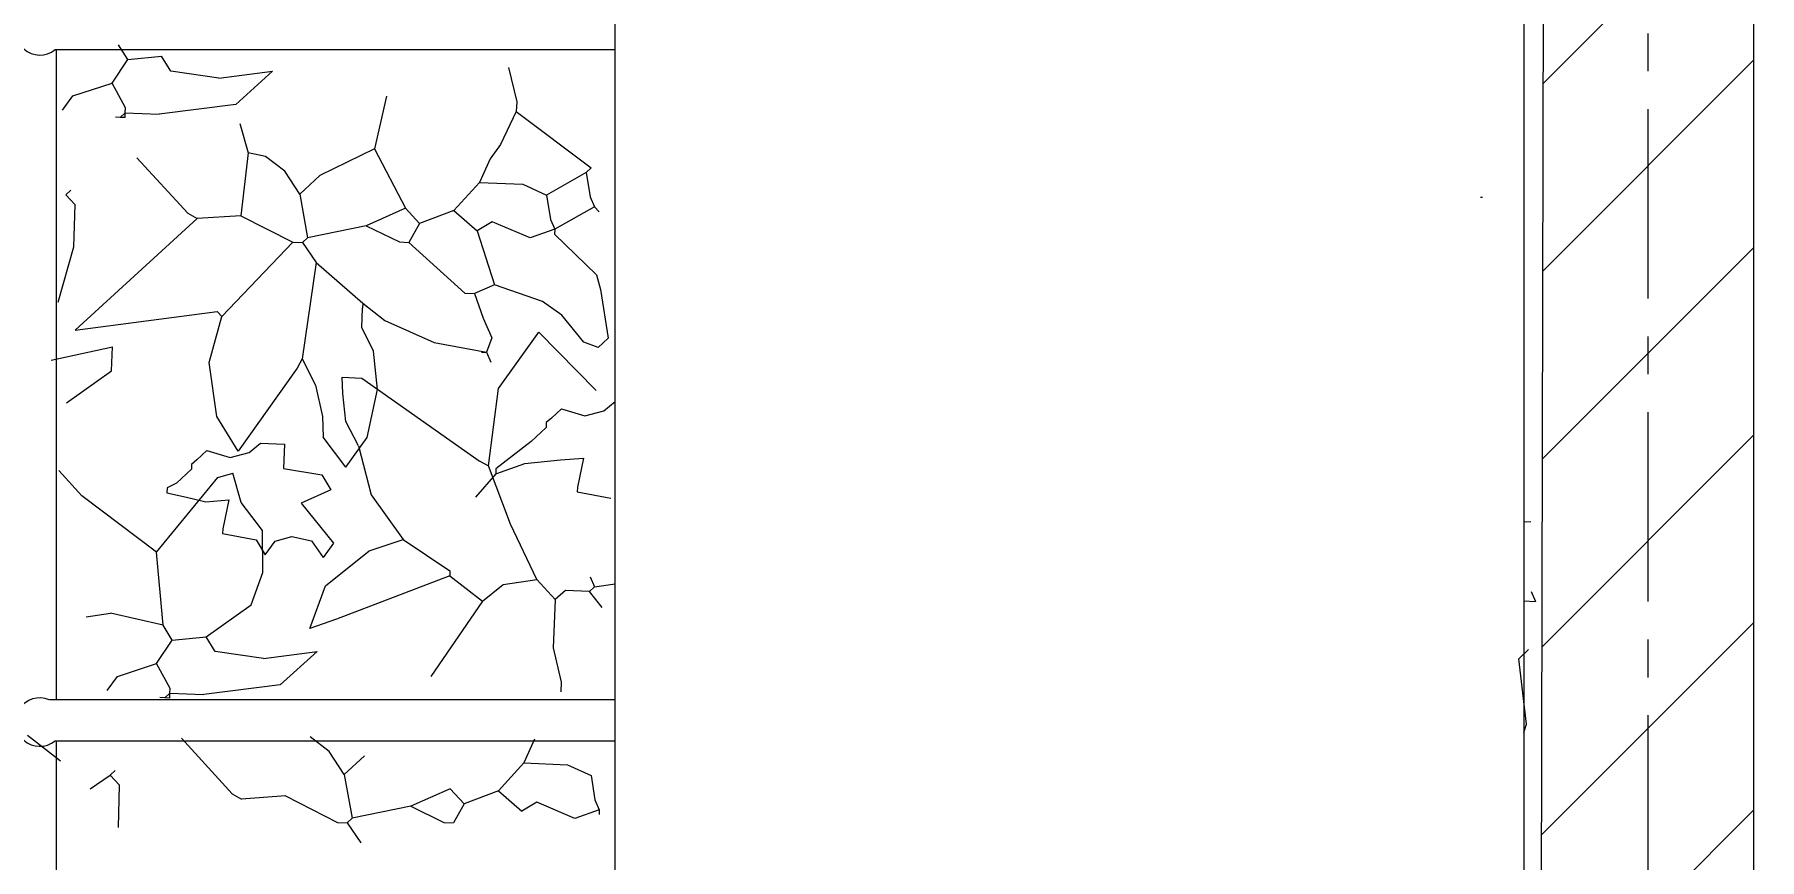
# Model space of a CAD drawing. Header units: centimetres. Extents: x 5667 to 17750, y 274 to 6203.
# Drawn here: x 7855.8 to 7969.7, y 4509.8 to 4564.2 of the extents above; entities that cross this region are included whole.
import ezdxf

# ---------------------------------------------------------------- set-up
doc = ezdxf.new("R2010")
doc.units = ezdxf.units.CM
doc.header["$MEASUREMENT"] = 0
doc.linetypes.add('CENTERX2', pattern=[4, 2.5, -0.5, 0.5, -0.5])
doc.layers.get('0').update_dxf_attribs({"lineweight": 18})
for name, color, linetype, lineweight in [('A-FURN', 8, 'Continuous', 9), ('A-WALL-FULL', 7, 'Continuous', 20), ('G-ANNO-DIM', 3, 'Continuous', 9), ('G-HEDGE', 104, 'Continuous', 9)]:
    doc.layers.add(name, color=color, linetype=linetype, lineweight=lineweight)
doc.styles.add('ARIAL', font='arial.ttf')
doc.dimstyles.new('TICK_36', dxfattribs={"dimtxt": 10, "dimasz": 3.6, "dimexe": 1.8, "dimexo": 1.2, "dimgap": 1.8, "dimtad": 0, "dimdec": 0, "dimzin": 0, "dimdsep": 46, "dimtxsty": 'ARIAL', "dimblk": 'OBLIQUE', "dimcen": 1.8, "dimdle": 1.8, "dimclrd": 256, "dimclrt": 256, "dimadec": 0, "dimazin": 0, "dimtfac": 1, "dimtdec": 0, "dimtmove": 1, "dimatfit": 3, "dimldrblk": 'OPEN90', "dimfxl": 1, "dimtolj": 1, "dimtzin": 0, "dimarcsym": 0})

# ---------------------------------------------------------------- blocks, each defined once
blk = doc.blocks.new('_Oblique')
at = {"color": 0, "linetype": 'ByBlock', "lineweight": -2}
blk.add_line((-0.5, -0.5), (0.5, 0.5), dxfattribs=at)
blk = doc.blocks.new('*D37')
at = {"layer": 'Defpoints', "color": 0, "transparency": 16777216}
for p in [(7969.34, 4729.28), (7566.06, 4503.99), (7969.34, 4503.99)]:
    blk.add_point(p, dxfattribs=at)
at = {"layer": 'G-ANNO-DIM', "lineweight": -2, "transparency": 16777216}
for p, q in [((7566.06, 4731.08), (7566.06, 4629.6)), ((7566.06, 4502.19), (7566.06, 4603.66))]:
    blk.add_line(p, q, dxfattribs=at)
at = {"layer": 'G-ANNO-DIM', "color": 0, "lineweight": -2, "transparency": 16777216}
for p, q in [((7968.14, 4729.28), (7564.26, 4729.28)), ((7968.14, 4503.99), (7564.26, 4503.99))]:
    blk.add_line(p, q, dxfattribs=at)
at = {"layer": 'G-ANNO-DIM', "lineweight": -2, "transparency": 16777216, "xscale": 3.6, "yscale": 3.6, "zscale": 3.6}
for p, rotation in [((7566.06, 4729.28), 90), ((7566.06, 4503.99), 270)]:
    blk.add_blockref('_Oblique', p, dxfattribs=dict(at, rotation=rotation))
at = {"layer": 'G-ANNO-DIM', "transparency": 16777216, "insert": (7566.06, 4616.63), "char_height": 10, "attachment_point": 5, "rotation": 90, "style": 'ARIAL'}
blk.add_mtext('\\A1;225', dxfattribs=at)
blk = doc.blocks.new('_Open90')
at = {"color": 0, "linetype": 'ByBlock', "lineweight": -2}
for p, q in [((-0.5, 0.5), (0, 0)), ((0, 0), (-1, 0)), ((0, 0), (-0.5, -0.5))]:
    blk.add_line(p, q, dxfattribs=at)
blk = doc.blocks.new('*D40')
at = {"layer": 'Defpoints', "color": 0, "transparency": 16777216}
for p in [(7955.47, 4581.2), (7630.51, 4504.63), (7955.32, 4503.99)]:
    blk.add_point(p, dxfattribs=at)
at = {"layer": 'G-ANNO-DIM', "lineweight": -2, "transparency": 16777216}
for p, q in [((7630.67, 4583.64), (7630.61, 4552.16)), ((7630.51, 4502.83), (7630.57, 4534.31))]:
    blk.add_line(p, q, dxfattribs=at)
at = {"layer": 'G-ANNO-DIM', "color": 0, "lineweight": -2, "transparency": 16777216}
for p, q in [((7954.27, 4581.2), (7628.87, 4581.84)), ((7954.12, 4503.99), (7628.71, 4504.64))]:
    blk.add_line(p, q, dxfattribs=at)
at = {"layer": 'G-ANNO-DIM', "lineweight": -2, "transparency": 16777216, "xscale": 3.6, "yscale": 3.6, "zscale": 3.6}
for p, rotation in [((7630.67, 4581.84), 89.88689764079622), ((7630.51, 4504.63), 269.8868976407962)]:
    blk.add_blockref('_Oblique', p, dxfattribs=dict(at, rotation=rotation))
at = {"layer": 'G-ANNO-DIM', "transparency": 16777216, "insert": (7630.59, 4543.24), "char_height": 10, "attachment_point": 5, "rotation": 89.8869, "style": 'ARIAL'}
blk.add_mtext('\\A1;77', dxfattribs=at)

msp = doc.modelspace()

# ---------------------------------------------------------------- hatches: boundary and pattern name
at = {"layer": 'A-WALL-FULL'}
h = msp.add_hatch(dxfattribs=at)
h.set_pattern_fill('ANSI31', color=0, scale=70)
h.set_pattern_definition([(45, (-147.377, 1185.192), (-6.187184, 6.187184), [])])
h.paths.add_polyline_path([(8561.09, 4799.28), (7955.96, 4799.28), (7955.96, 4729.28), (7955.81, 4729.28), (7955.75, 4701.2), (7969.34, 4701.2), (7969.34, 4729.28), (8178.39, 4729.28), (8178.39, 4713.99), (8186.09, 4713.99), (8186.09, 4729.28), (8547.07, 4729.28), (8547.07, 4713.99), (8561.09, 4713.99), (8561.09, 4729.28)])
h.paths.add_polyline_path([(8571.09, 4503.99), (8561.09, 4503.99), (8085.27, 4503.99), (8085.27, 4503.99), (8070.49, 4503.99), (7969.34, 4503.99), (7969.34, 4581.2), (7955.49, 4581.2), (7955.32, 4503.99), (7659.95, 4503.99), (7649.95, 4503.99), (7649.95, 4433.99), (8571.09, 4433.99)])

# ---------------------------------------------------------------- linework, layer by layer
at = {"layer": 'A-FURN'}
for p, q in [((7857.17, 4563.21), (7894.15, 4563.21)), ((7857.24, 4563.21), (7857.24, 4520.31)), ((7954.61, 4532.05), (7954.15, 4532.03)), ((7954.15, 4526.83), (7954.93, 4526.79)), ((7954.64, 4527.44), (7954.93, 4526.79)), ((7954.47, 4523.61), (7953.81, 4523.01)), ((7954.32, 4518.69), (7953.81, 4523.01)), ((7856.79, 4520.31), (7894.15, 4520.31)), ((7954.15, 4518.14), (7954.32, 4518.69)), ((7857.17, 4517.59), (7894.15, 4517.59)), ((7857.24, 4517.59), (7857.24, 4505.99))]:
    msp.add_line(p, q, dxfattribs=at)
msp.add_lwpolyline([(7894.15, 4505.99), (7894.15, 4581.2), (7954.15, 4581.2), (7954.15, 4505.99)], close=True, dxfattribs=at)
for centre in [(7856.15, 4564.45), (7856.15, 4518.83)]:
    msp.add_arc(centre, 1.6, 66.7709, 309.3571, dxfattribs=at)
at = {"layer": 'A-WALL-FULL'}
for p, q in [((7955.32, 4503.99), (7955.81, 4729.28)), ((7969.34, 4503.99), (7969.34, 4729.28))]:
    msp.add_line(p, q, dxfattribs=at)
at = {"layer": 'G-ANNO-DIM', "linetype": 'CENTERX2', "ltscale": 5}
msp.add_line((7962.33, 4999.28), (7962.33, 4433.99), dxfattribs=at)
at = {"layer": 'G-HEDGE'}
for p, q in [((7861.96, 4562.55), (7861.36, 4563.53)), ((7860.93, 4561), (7861.96, 4562.55)), ((7861.96, 4562.55), (7864.2, 4562.77)), ((7864.8, 4561.79), (7864.2, 4562.77)), ((7858.34, 4560.15), (7860.93, 4561)), ((7861.82, 4559.36), (7860.93, 4561)), ((7867.97, 4561.33), (7864.8, 4561.79)), ((7867.97, 4561.33), (7871.53, 4561.79)), ((7871.53, 4561.79), (7869.09, 4559.59)), ((7887.11, 4562.03), (7887.65, 4559.77)), ((7857.66, 4559.22), (7858.34, 4560.15)), ((7879.04, 4560.14), (7878.25, 4556.66)), ((7861.47, 4558.74), (7861.15, 4558.75)), ((7861.47, 4558.74), (7861.8, 4559.04)), ((7861.79, 4558.72), (7861.47, 4558.74)), ((7861.79, 4558.72), (7861.8, 4559.04)), ((7861.8, 4559.04), (7861.82, 4559.36)), ((7861.8, 4559.04), (7864.04, 4558.94)), ((7869.09, 4559.59), (7864.04, 4558.94)), ((7887.62, 4559.13), (7886.57, 4556.94)), ((7887.65, 4559.77), (7887.62, 4559.13)), ((7887.62, 4559.13), (7892.57, 4555.4)), ((7869.37, 4558.33), (7869.92, 4556.39)), ((7869.92, 4556.39), (7869.43, 4552.25)), ((7871.05, 4556.16), (7869.92, 4556.39)), ((7878.25, 4556.66), (7874.65, 4554.9)), ((7878.25, 4556.66), (7880.31, 4552.74)), ((7886.57, 4556.94), (7885.89, 4556.01)), ((7862.56, 4556.07), (7865.92, 4552.41)), ((7872.33, 4555.19), (7871.05, 4556.16)), ((7885.89, 4556.01), (7885.18, 4554.44)), ((7892.57, 4555.4), (7892.24, 4555.09)), ((7873.32, 4553.68), (7872.33, 4555.19)), ((7874.65, 4554.9), (7873.32, 4553.68)), ((7885.18, 4554.44), (7883.5, 4552.6)), ((7885.18, 4554.44), (7888.05, 4554.32)), ((7888.05, 4554.32), (7889.62, 4553.61)), ((7892.24, 4555.09), (7889.62, 4553.61)), ((7892.24, 4555.09), (7892.49, 4553.49)), ((7857.87, 4553.63), (7858.2, 4553.94)), ((7858.48, 4552.97), (7857.87, 4553.63)), ((7858.4, 4550.19), (7858.48, 4552.97)), ((7873.32, 4553.68), (7873.84, 4550.78)), ((7889.62, 4553.61), (7889.87, 4552)), ((7892.49, 4553.49), (7892.78, 4552.83)), ((7951.43, 4553.46), (7951.3, 4553.46)), ((7866.54, 4552.06), (7858.5, 4544.69)), ((7865.92, 4552.41), (7866.54, 4552.06)), ((7869.43, 4552.25), (7866.54, 4552.06)), ((7869.43, 4552.25), (7872.86, 4550.51)), ((7880.31, 4552.74), (7877.7, 4551.57)), ((7880.31, 4552.74), (7881.23, 4551.74)), ((7883.5, 4552.6), (7881.23, 4551.74)), ((7883.5, 4552.6), (7885.04, 4551.25)), ((7886.03, 4551.85), (7885.04, 4551.25)), ((7888.54, 4550.78), (7886.03, 4551.85)), ((7889.87, 4552), (7890.16, 4551.35)), ((7892.78, 4552.83), (7890.16, 4551.35)), ((7893.09, 4552.5), (7892.78, 4552.83)), ((7873.84, 4550.78), (7873.5, 4550.48)), ((7877.7, 4551.57), (7873.84, 4550.78)), ((7877.7, 4551.57), (7879.9, 4550.52)), ((7881.23, 4551.74), (7880.53, 4550.49)), ((7885.04, 4551.25), (7886.17, 4547.69)), ((7890.16, 4551.35), (7888.54, 4550.78)), ((7890.16, 4551.35), (7890.15, 4551.03)), ((7890.15, 4551.03), (7892.91, 4548.35)), ((7857.36, 4546.54), (7858.4, 4550.19)), ((7872.86, 4550.51), (7868.18, 4545.6)), ((7872.86, 4550.51), (7873.5, 4550.48)), ((7873.5, 4550.48), (7874.4, 4549.16)), ((7879.9, 4550.52), (7880.53, 4550.49)), ((7880.53, 4550.49), (7884.22, 4547.13)), ((7874.4, 4549.16), (7873.49, 4542.81)), ((7874.4, 4549.16), (7877.48, 4546.47)), ((7886.17, 4547.69), (7884.86, 4547.11)), ((7889.36, 4546.59), (7886.17, 4547.69)), ((7892.91, 4548.35), (7893.18, 4547.38)), ((7893.18, 4547.38), (7893.68, 4544.16)), ((7877.41, 4544.87), (7877.47, 4546.15)), ((7877.48, 4546.47), (7877.47, 4546.15)), ((7877.48, 4546.47), (7878.93, 4545.33)), ((7884.22, 4547.13), (7884.86, 4547.11)), ((7884.86, 4547.11), (7885.43, 4545.48)), ((7890.63, 4545.68), (7889.36, 4546.59)), ((7858.5, 4544.69), (7867.87, 4545.93)), ((7867.34, 4542.57), (7868.18, 4545.6)), ((7867.87, 4545.93), (7868.18, 4545.6)), ((7878.93, 4545.33), (7882.2, 4543.87)), ((7885.43, 4545.48), (7886.01, 4544.18)), ((7892.07, 4543.91), (7890.63, 4545.68)), ((7878.18, 4543.3), (7877.41, 4544.87)), ((7882.2, 4543.87), (7885.65, 4543.24)), ((7886.01, 4544.18), (7885.65, 4543.24)), ((7886.45, 4540.84), (7889.1, 4544.57)), ((7889.1, 4544.57), (7892.9, 4540.71)), ((7893.02, 4543.55), (7892.07, 4543.91)), ((7893.68, 4544.16), (7893.02, 4543.55)), ((7856.9, 4542.72), (7860.95, 4543.59)), ((7860.88, 4542), (7860.95, 4543.59)), ((7873.49, 4542.81), (7873.14, 4542.18)), ((7873.49, 4542.81), (7874.37, 4541.06)), ((7878.46, 4540.77), (7878.18, 4543.3)), ((7885.33, 4543.25), (7885.65, 4543.24)), ((7885.65, 4543.24), (7885.94, 4542.58)), ((7857.91, 4539.89), (7860.88, 4542)), ((7867.84, 4539), (7867.34, 4542.57)), ((7873.14, 4542.18), (7869.25, 4536.71)), ((7876.13, 4541.59), (7877.41, 4541.53)), ((7876.16, 4540.52), (7876.13, 4541.59)), ((7874.37, 4541.06), (7874.83, 4538.99)), ((7876.37, 4538.67), (7876.16, 4540.52)), ((7877.41, 4541.53), (7885.16, 4536.08)), ((7877.77, 4537.6), (7878.46, 4540.77)), ((7885.78, 4535.73), (7886.45, 4540.84)), ((7889.94, 4538.89), (7890.6, 4539.5)), ((7890.6, 4539.5), (7892.14, 4539.03)), ((7892.14, 4539.03), (7893.41, 4539.38)), ((7893.41, 4539.38), (7894.14, 4539.99)), ((7869.25, 4536.71), (7867.84, 4539)), ((7874.83, 4538.99), (7874.86, 4537.63)), ((7877.21, 4537.07), (7876.37, 4538.67)), ((7889.59, 4538.27), (7888.59, 4537.35)), ((7889.6, 4538.59), (7889.59, 4538.27)), ((7889.94, 4538.89), (7889.6, 4538.59)), ((7869.99, 4536.62), (7870.72, 4537.23)), ((7870.72, 4537.23), (7872.31, 4537.17)), ((7872.31, 4537.17), (7872.24, 4535.57)), ((7876.37, 4535.65), (7874.86, 4537.63)), ((7876.37, 4535.65), (7877.77, 4537.6)), ((7877.21, 4537.07), (7878.03, 4533.83)), ((7888.59, 4537.35), (7886.27, 4535.54)), ((7866.52, 4536.14), (7866.18, 4535.83)), ((7866.52, 4536.14), (7867.18, 4536.75)), ((7867.18, 4536.75), (7868.72, 4536.28)), ((7868.72, 4536.28), (7869.99, 4536.62)), ((7885.16, 4536.08), (7885.78, 4535.73)), ((7886.26, 4535.22), (7888.18, 4535.89)), ((7888.18, 4535.89), (7890.54, 4536.13)), ((7890.54, 4536.13), (7892.06, 4536.24)), ((7892.06, 4536.24), (7891.66, 4534.34)), ((7858.92, 4533.77), (7857.4, 4535.44)), ((7863.87, 4530.04), (7867.92, 4534.98)), ((7866.17, 4535.52), (7865.17, 4534.6)), ((7866.18, 4535.83), (7866.17, 4535.52)), ((7867.92, 4534.98), (7868.89, 4535.25)), ((7869.45, 4533.31), (7868.89, 4535.25)), ((7872.24, 4535.57), (7874.78, 4535.14)), ((7874.78, 4535.14), (7875.38, 4534.15)), ((7886.26, 4535.22), (7884.92, 4533.68)), ((7887.23, 4531.89), (7885.78, 4535.73)), ((7886.27, 4535.54), (7886.26, 4535.22)), ((7863.87, 4530.04), (7858.92, 4533.77)), ((7864.57, 4534.28), (7864.55, 4533.96)), ((7864.55, 4533.96), (7865.85, 4533.68)), ((7865.17, 4534.6), (7864.57, 4534.28)), ((7865.85, 4533.68), (7867.12, 4533.37)), ((7875.38, 4534.15), (7873.42, 4533.28)), ((7878.03, 4533.83), (7880.14, 4530.87)), ((7891.66, 4534.34), (7891.64, 4534.02)), ((7891.64, 4534.02), (7893.86, 4533.61)), ((7867.12, 4533.37), (7868.64, 4533.49)), ((7868.64, 4533.49), (7868.24, 4531.59)), ((7870.86, 4531.48), (7869.45, 4533.31)), ((7873.42, 4533.28), (7875.54, 4530.63)), ((7868.24, 4531.59), (7868.22, 4531.27)), ((7870.89, 4528.71), (7870.86, 4531.48)), ((7888.97, 4528.24), (7887.23, 4531.89)), ((7868.22, 4531.27), (7870.44, 4530.85)), ((7870.44, 4530.85), (7871.04, 4529.87)), ((7871.04, 4529.87), (7871.7, 4530.77)), ((7871.7, 4530.77), (7872.8, 4531.07)), ((7872.8, 4531.07), (7874.1, 4530.78)), ((7874.1, 4530.78), (7874.86, 4529.7)), ((7875.54, 4530.63), (7874.86, 4529.7)), ((7877.91, 4530.14), (7880.14, 4530.87)), ((7880.14, 4530.87), (7883.24, 4528.81)), ((7864.3, 4525.23), (7863.87, 4530.04)), ((7875.02, 4527.81), (7877.91, 4530.14)), ((7870.11, 4526.57), (7870.89, 4528.71)), ((7883.23, 4528.49), (7875.75, 4525.62)), ((7883.24, 4528.81), (7883.23, 4528.49)), ((7883.23, 4528.49), (7885.39, 4526.8)), ((7885.39, 4526.8), (7886.76, 4527.91)), ((7886.76, 4527.91), (7888.97, 4528.24)), ((7888.97, 4528.24), (7890.19, 4526.91)), ((7892.49, 4528.41), (7892.78, 4527.76)), ((7892.78, 4527.76), (7894.15, 4527.95)), ((7873.99, 4525.01), (7875.02, 4527.81)), ((7885.39, 4526.8), (7881.98, 4521.84)), ((7890.19, 4526.91), (7890.05, 4523.72)), ((7890.86, 4527.52), (7890.19, 4526.91)), ((7892.45, 4527.45), (7890.86, 4527.52)), ((7892.78, 4527.76), (7892.45, 4527.45)), ((7893.3, 4526.4), (7892.45, 4527.45)), ((7859.21, 4525.77), (7860.82, 4526.02)), ((7864.3, 4525.23), (7860.82, 4526.02)), ((7867.14, 4524.46), (7870.11, 4526.57)), ((7875.75, 4525.62), (7873.99, 4525.01)), ((7864.9, 4524.24), (7864.3, 4525.23)), ((7863.87, 4522.69), (7864.9, 4524.24)), ((7864.9, 4524.24), (7867.14, 4524.46)), ((7867.74, 4523.48), (7867.14, 4524.46)), ((7870.92, 4523.02), (7867.74, 4523.48)), ((7870.92, 4523.02), (7874.48, 4523.48)), ((7874.48, 4523.48), (7872.03, 4521.28)), ((7890.05, 4523.72), (7890.59, 4521.46)), ((7861.28, 4521.84), (7863.87, 4522.69)), ((7864.76, 4521.05), (7863.87, 4522.69)), ((7860.6, 4520.91), (7861.28, 4521.84)), ((7872.03, 4521.28), (7866.98, 4520.64)), ((7890.59, 4521.46), (7890.56, 4520.82)), ((7864.41, 4520.43), (7864.09, 4520.44)), ((7864.41, 4520.43), (7864.74, 4520.73)), ((7864.73, 4520.41), (7864.41, 4520.43)), ((7864.73, 4520.41), (7864.74, 4520.73)), ((7864.74, 4520.73), (7864.76, 4521.05)), ((7864.74, 4520.73), (7866.98, 4520.64)), ((7857.52, 4516.25), (7855.35, 4517.95)), ((7865.5, 4517.76), (7868.86, 4514.1)), ((7875.27, 4516.88), (7874, 4517.86)), ((7888.83, 4517.7), (7888.12, 4516.14)), ((7876.26, 4515.37), (7875.27, 4516.88)), ((7877.6, 4516.59), (7876.26, 4515.37)), ((7860.81, 4515.33), (7861.14, 4515.63)), ((7876.26, 4515.37), (7876.78, 4512.48)), ((7888.12, 4516.14), (7886.44, 4514.29)), ((7888.12, 4516.14), (7890.99, 4516.01)), ((7890.99, 4516.01), (7892.56, 4515.3)), ((7859.49, 4514.43), (7860.81, 4515.33)), ((7861.42, 4514.66), (7860.81, 4515.33)), ((7861.34, 4511.88), (7861.42, 4514.66)), ((7883.25, 4514.43), (7880.65, 4513.27)), ((7883.25, 4514.43), (7884.17, 4513.43)), ((7886.44, 4514.29), (7884.17, 4513.43)), ((7886.44, 4514.29), (7887.98, 4512.95)), ((7892.56, 4515.3), (7892.81, 4513.69)), ((7868.86, 4514.1), (7869.48, 4513.75)), ((7872.37, 4513.95), (7869.48, 4513.75)), ((7872.37, 4513.95), (7875.81, 4512.2)), ((7880.65, 4513.27), (7876.78, 4512.48)), ((7880.65, 4513.27), (7882.84, 4512.21)), ((7884.17, 4513.43), (7883.48, 4512.18)), ((7888.97, 4513.54), (7887.98, 4512.95)), ((7891.48, 4512.47), (7888.97, 4513.54)), ((7892.81, 4513.69), (7893.1, 4513.04)), ((7875.81, 4512.2), (7876.44, 4512.17)), ((7876.78, 4512.48), (7876.44, 4512.17)), ((7876.44, 4512.17), (7877.35, 4510.85)), ((7882.84, 4512.21), (7883.48, 4512.18)), ((7893.1, 4513.04), (7891.48, 4512.47)), ((7893.1, 4513.04), (7893.09, 4512.72))]:
    msp.add_line(p, q, dxfattribs=at)

# ---------------------------------------------------------------- dimensions: what is measured, and where the dimension line sits
at = {"layer": 'G-ANNO-DIM'}
dim = msp.add_linear_dim(base=(7566.06, 4503.99), p1=(7969.34, 4729.28), p2=(7969.34, 4503.99), angle=90, dimstyle='TICK_36', dxfattribs=at)
dim.commit()
dim.dimension.update_dxf_attribs({"geometry": '*D37', "text_midpoint": (7566.06, 4616.63)})
dim = msp.add_aligned_dim(p1=(7955.47, 4581.2), p2=(7955.32, 4503.99), distance=-324.81, dimstyle='TICK_36', dxfattribs=at)
dim.commit()
dim.dimension.update_dxf_attribs({"geometry": '*D40', "text_midpoint": (7630.59, 4543.24)})

doc.saveas('drawing.dxf')
